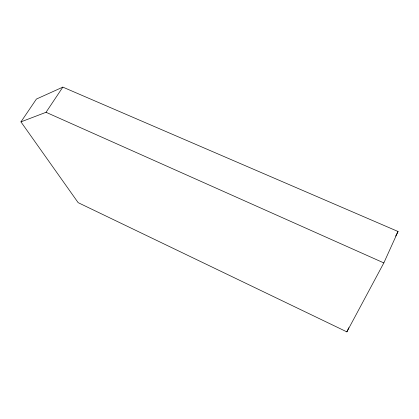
<?xml version="1.0" encoding="UTF-8"?>
<svg xmlns="http://www.w3.org/2000/svg" width="419" height="419" viewBox="0 0 419 419"><rect width="100%" height="100%" fill="white"/><g stroke="black" fill="none" stroke-linecap="round" stroke-linejoin="round"><path stroke-width="0.63" d="M383.835 262.917L398.05 231.498L62.845 87.121L36.416 99.057L20.95 121.877L78.164 202.66L346.88 331.879L383.835 262.917L46.032 112.297L20.95 121.877M346.88 331.879L348.776 327.721M395.63 236.112L398.05 231.498M46.032 112.297L62.845 87.121"/></g></svg>
